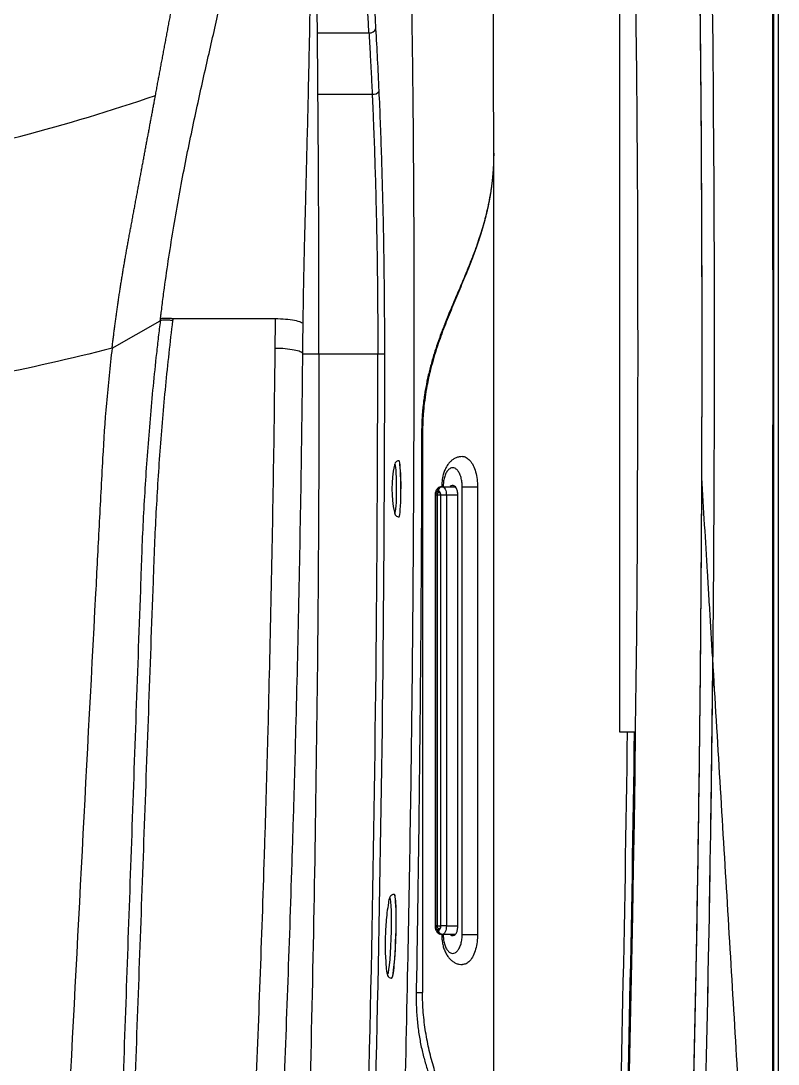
# Model space of a CAD drawing. Extents: x 527 to 611, y 788 to 934.
# Drawn here: x 597.96 to 611.49, y 832.76 to 851.41 of the extents above; entities that cross this region are included whole.
import ezdxf

# ---------------------------------------------------------------- set-up
doc = ezdxf.new("R2010")
doc.units = 0
doc.header["$MEASUREMENT"] = 0
doc.layers.add('1', color=4, linetype='Continuous')
doc.layers.add('GEOMETRY', color=3, linetype='Continuous', lineweight=25)

# ---------------------------------------------------------------- blocks, each defined once
blk = doc.blocks.new('2026_FLAIR')
at = {"layer": 'GEOMETRY'}
for p, q in [((84.42, 81.522), (84.42, 17.135)), ((84.42, 81.522), (84.42, 2.898)), ((81.583, 53.339), (81.583, 35.339)), ((76.188, 47.83), (77.109, 47.83)), ((76.198, 46.733), (77.167, 46.733)), ((79.338, 25.681), (79.338, 45.681)), ((73.61, 42.725), (75.433, 42.725)), ((72.519, 42.196), (73.38, 42.686)), ((75.927, 42.094), (76.216, 42.094)), ((76.216, 42.094), (77.267, 42.094)), ((77.267, 42.094), (77.391, 42.094)), ((78.066, 40.681), (78.05, 40.681)), ((78.066, 40.681), (78.066, 30.681)), ((77.648, 40.182), (77.645, 40.182)), ((78.402, 39.719), (78.418, 39.719)), ((78.418, 39.719), (78.65, 39.719)), ((78.613, 39.739), (78.598, 39.739)), ((78.599, 39.739), (78.598, 39.739)), ((78.611, 39.738), (78.599, 39.739)), ((78.775, 31.719), (78.775, 39.719)), ((79.048, 39.719), (79.048, 31.719)), ((78.29, 39.569), (78.29, 31.868)), ((78.3, 39.569), (78.3, 31.869)), ((78.303, 31.869), (78.303, 39.568)), ((78.33, 39.568), (78.33, 31.869)), ((78.385, 39.567), (78.33, 39.568)), ((78.353, 39.644), (78.337, 39.644)), ((78.338, 39.638), (78.353, 39.638)), ((78.37, 39.618), (78.355, 39.618)), ((78.355, 39.618), (78.37, 39.618)), ((78.37, 39.618), (78.375, 39.616)), ((78.385, 39.568), (78.385, 31.869)), ((78.388, 39.568), (78.388, 31.869)), ((78.391, 31.869), (78.391, 39.569)), ((78.492, 39.569), (78.492, 31.869)), ((78.698, 39.569), (78.492, 39.569)), ((78.698, 31.869), (78.698, 39.569)), ((81.583, 35.339), (81.864, 35.339)), ((78.33, 31.869), (78.385, 31.87)), ((78.337, 31.794), (78.353, 31.794)), ((78.353, 31.799), (78.338, 31.799)), ((78.355, 31.819), (78.37, 31.819)), ((78.37, 31.819), (78.355, 31.819)), ((78.375, 31.821), (78.37, 31.819)), ((78.418, 31.719), (78.402, 31.719)), ((78.651, 31.719), (78.418, 31.719)), ((78.492, 31.869), (78.698, 31.869)), ((78.598, 31.699), (78.613, 31.699)), ((78.612, 31.699), (78.598, 31.699)), ((77.953, 30.681), (78.066, 30.681))]:
    blk.add_line(p, q, dxfattribs=at)
at = {"layer": 'GEOMETRY', "flags": 128}
for points in [[(77.567, 40.117), (77.567, 40.116), (77.563, 40.102)], [(77.588, 40.061), (77.583, 40.096), (77.578, 40.117), (77.572, 40.124), (77.567, 40.117)], [(77.663, 40.111), (77.658, 40.149), (77.652, 40.172), (77.646, 40.182), (77.645, 40.182)], [(77.645, 39.182), (77.647, 39.183), (77.653, 39.195), (77.659, 39.221), (77.664, 39.26), (77.669, 39.311), (77.673, 39.373), (77.676, 39.444), (77.678, 39.522), (77.68, 39.604), (77.68, 39.689), (77.679, 39.773), (77.678, 39.855), (77.675, 39.932), (77.672, 40.002), (77.668, 40.062), (77.663, 40.111)], [(77.666, 40.111), (77.66, 40.149), (77.655, 40.172), (77.649, 40.182), (77.648, 40.182)], [(77.568, 39.245), (77.569, 39.242), (77.575, 39.242), (77.58, 39.256), (77.586, 39.284), (77.59, 39.325), (77.595, 39.377), (77.598, 39.439), (77.601, 39.509), (77.602, 39.584), (77.603, 39.663), (77.603, 39.742), (77.602, 39.819), (77.599, 39.892), (77.596, 39.958), (77.592, 40.015), (77.588, 40.061)], [(77.563, 39.262), (77.564, 39.256), (77.568, 39.245)], [(77.417, 31.102), (77.42, 31.068), (77.427, 31.023), (77.436, 31.001), (77.445, 31.005), (77.455, 31.035), (77.465, 31.09), (77.475, 31.171), (77.485, 31.27), (77.494, 31.382), (77.501, 31.506), (77.506, 31.642), (77.51, 31.779), (77.512, 31.907), (77.512, 32.027), (77.509, 32.137), (77.506, 32.232), (77.5, 32.302), (77.493, 32.347), (77.484, 32.368), (77.484, 32.368)], [(77.514, 30.933), (77.518, 30.935), (77.526, 30.949), (77.533, 30.977), (77.541, 31.019), (77.549, 31.072), (77.556, 31.137), (77.564, 31.212), (77.57, 31.296), (77.576, 31.387), (77.582, 31.484), (77.586, 31.584), (77.59, 31.686), (77.592, 31.788), (77.594, 31.888), (77.594, 31.985), (77.594, 32.075), (77.592, 32.159), (77.59, 32.233), (77.586, 32.297), (77.582, 32.35), (77.576, 32.39), (77.57, 32.417), (77.564, 32.431), (77.56, 32.432)]]:
    blk.add_lwpolyline(points, dxfattribs=at)
at = {"layer": 'GEOMETRY'}
for centre, radius, start, end in [((-466.785, 42.21), 548.701, 357.54177, 3.13498), ((77.123, 47.949), 0.119, 263.1289, 337.5667), ((77.184, 46.856), 0.125, 261.7453, 328.9232), ((-466.785, 42.21), 544.051, 357.59441, 359.98781), ((-466.785, 42.21), 544.176, 357.6105, 359.98781), ((79.518, 39.682), 2, 167.8788, 192.1212), ((73.441, 39.729), 4.241, 359.3686, 5.1715), ((-466.785, 42.21), 548.556, 358.21535, 359.2823), ((-466.785, 42.21), 548.681, 358.21536, 359.28246)]:
    blk.add_arc(centre, radius, start, end, dxfattribs=at)
blk.add_ellipse((-466.785, 15.428), major_axis=(0, 545.51), ratio=0.998801, start_param=4.771821, end_param=4.777019, dxfattribs=at)
for points, knots in [([(84.345, 18.384), (84.344, 23.645), (84.344, 28.907), (84.344, 39.43), (84.344, 44.691), (84.344, 55.214), (84.344, 60.476), (84.345, 68.368), (84.345, 70.999), (84.346, 74.945), (84.346, 76.26), (84.346, 78.234), (84.346, 79.22), (84.346, 80.371), (84.346, 80.947), (84.346, 81.234), (84.346, 81.378), (84.346, 81.44), (84.346, 81.481), (84.346, 81.501), (84.346, 81.522)], [0, 0, 0, 0, 0.25, 0.25, 0.5, 0.5, 0.75, 0.75, 0.875, 0.875, 0.9375, 0.9375, 0.96875, 0.984375, 0.992188, 0.996094, 0.998047, 0.999023, 0.999023, 1, 1, 1, 1]), ([(84.346, 2.898), (84.346, 2.924), (84.346, 2.949), (84.346, 3), (84.346, 3.077), (84.346, 3.256), (84.346, 3.615), (84.346, 4.331), (84.346, 5.765), (84.346, 6.993), (84.346, 9.45), (84.345, 11.088), (84.345, 16.002), (84.345, 19.278), (84.344, 29.106), (84.344, 35.658), (84.344, 48.762), (84.344, 55.314), (84.345, 65.142), (84.345, 68.418), (84.345, 73.332), (84.346, 74.97), (84.346, 77.427), (84.346, 78.655), (84.346, 80.089), (84.346, 80.805), (84.346, 81.164), (84.346, 81.343), (84.346, 81.42), (84.346, 81.471), (84.346, 81.496), (84.346, 81.522)], [0, 0, 0, 0, 0.000977, 0.000977, 0.001953, 0.003906, 0.007813, 0.015625, 0.03125, 0.0625, 0.0625, 0.125, 0.125, 0.25, 0.25, 0.5, 0.5, 0.75, 0.75, 0.875, 0.875, 0.9375, 0.9375, 0.96875, 0.984375, 0.992188, 0.996094, 0.998047, 0.999023, 0.999023, 1, 1, 1, 1]), ([(84.277, 81.473), (84.277, 81.47), (84.277, 81.468), (84.277, 81.462), (84.277, 81.455), (84.277, 81.437), (84.277, 81.401), (84.277, 81.33), (84.277, 81.188), (84.278, 80.903), (84.279, 80.334), (84.282, 79.195), (84.284, 78.219), (84.288, 76.267), (84.291, 74.966), (84.299, 71.062), (84.303, 68.459), (84.314, 60.651), (84.318, 55.446), (84.323, 45.035), (84.323, 39.829), (84.319, 29.418), (84.314, 24.213), (84.307, 19.008)], [0, 0, 0, 0, 0.000122, 0.000122, 0.000244, 0.000488, 0.000977, 0.001953, 0.003906, 0.007812, 0.015625, 0.03125, 0.0625, 0.0625, 0.125, 0.125, 0.25, 0.25, 0.5, 0.5, 0.75, 0.75, 1, 1, 1, 1]), ([(84.277, 81.473), (84.277, 81.469), (84.277, 81.466), (84.277, 81.46), (84.277, 81.45), (84.277, 81.428), (84.277, 81.383), (84.277, 81.294), (84.278, 81.115), (84.278, 80.757), (84.28, 80.041), (84.283, 78.61), (84.286, 77.383), (84.291, 74.929), (84.294, 73.293), (84.303, 68.385), (84.308, 65.113), (84.315, 58.569), (84.318, 55.298), (84.321, 48.754), (84.323, 42.21), (84.321, 35.666), (84.318, 29.122), (84.315, 25.851), (84.308, 19.307), (84.303, 16.035), (84.291, 9.491), (84.284, 6.219), (84.277, 2.947)], [0, 0, 0, 0, 0.000122, 0.000122, 0.000244, 0.000488, 0.000977, 0.001953, 0.003906, 0.007812, 0.015625, 0.03125, 0.0625, 0.0625, 0.125, 0.125, 0.25, 0.25, 0.375, 0.375, 0.5, 0.625, 0.625, 0.75, 0.75, 0.875, 0.875, 1, 1, 1, 1]), ([(81.835, 79.681), (81.846, 79.524), (81.866, 79.21), (81.897, 78.738), (81.927, 78.266), (81.957, 77.794), (81.986, 77.322), (82.015, 76.85), (82.044, 76.377), (82.072, 75.904), (82.1, 75.431), (82.127, 74.958), (82.154, 74.485), (82.181, 74.011), (82.207, 73.538), (82.233, 73.064), (82.258, 72.59), (82.283, 72.115), (82.308, 71.641), (82.332, 71.166), (82.356, 70.692), (82.379, 70.217), (82.435, 69.074), (82.518, 67.263), (82.62, 64.78), (82.712, 62.29), (82.792, 59.801), (82.862, 57.314), (82.921, 54.828), (82.969, 52.337), (82.999, 50.373), (83.017, 48.938), (83.026, 48.033), (83.034, 47.129), (83.041, 46.224), (83.047, 45.319), (83.051, 44.414), (83.054, 43.508), (83.055, 42.603), (83.055, 41.697), (83.053, 40.791), (83.051, 40.187), (83.05, 39.885)], [0, 0, 0, 0, 0.011865, 0.023734, 0.035607, 0.047484, 0.059366, 0.071251, 0.08314, 0.095033, 0.10693, 0.118831, 0.130736, 0.142645, 0.154558, 0.166475, 0.178397, 0.190322, 0.202252, 0.214185, 0.226123, 0.238065, 0.250011, 0.312259, 0.374667, 0.437237, 0.49997, 0.562266, 0.624696, 0.687259, 0.749958, 0.77267, 0.795386, 0.818105, 0.840828, 0.863555, 0.886286, 0.909021, 0.93176, 0.954502, 0.977249, 1, 1, 1, 1]), ([(81.835, 79.681), (82.054, 76.381), (82.243, 73.068), (82.402, 69.741), (82.561, 66.444), (82.69, 63.129), (82.791, 59.795), (82.89, 56.492), (82.962, 53.175), (83.005, 49.842), (83.048, 46.527), (83.063, 43.207), (83.05, 39.885)], [0, 0, 0, 0, 0.25, 0.25, 0.25, 0.5, 0.5, 0.5, 0.75, 0.75, 0.75, 1, 1, 1, 1]), ([(83.254, 36.501), (83.29, 40.103), (83.292, 43.706), (83.227, 50.911), (83.16, 54.512), (82.955, 61.711), (82.818, 65.309), (82.469, 72.503), (82.258, 76.099), (82.011, 79.693)], [0, 0, 0, 0, 0.25, 0.25, 0.5, 0.5, 0.75, 0.75, 1, 1, 1, 1]), ([(83.254, 36.501), (83.29, 40.103), (83.292, 43.706), (83.227, 50.911), (83.16, 54.512), (82.955, 61.711), (82.818, 65.309), (82.469, 72.503), (82.258, 76.099), (82.011, 79.693)], [0.807814, 0.807814, 0.807814, 0.807814, 1.082323, 1.082323, 1.356832, 1.356832, 1.631341, 1.631341, 1.90585, 1.90585, 1.90585, 1.90585]), ([(73.384, 42.723), (73.387, 42.746), (73.392, 42.791), (73.404, 42.882), (73.424, 43.042), (73.466, 43.362), (73.533, 43.823), (73.621, 44.374), (73.716, 44.919), (73.817, 45.451), (73.922, 45.967), (74.028, 46.465), (74.134, 46.945), (74.239, 47.409), (74.342, 47.859), (74.442, 48.297), (74.572, 48.87), (74.724, 49.573), (74.889, 50.415), (75.009, 51.133), (75.093, 51.725), (75.133, 52.046), (75.154, 52.239), (75.16, 52.287), (75.164, 52.321), (75.165, 52.337), (75.166, 52.347), (75.167, 52.354), (75.168, 52.362), (75.169, 52.371), (75.171, 52.388), (75.18, 52.481), (75.205, 52.725), (75.239, 53.124), (75.272, 53.617), (75.297, 54.123), (75.313, 54.642), (75.319, 55.172), (75.316, 55.712), (75.305, 56.26), (75.285, 56.813), (75.256, 57.37), (75.221, 57.927), (75.192, 58.298), (75.177, 58.483)], [0, 0, 0, 0, 0.003906, 0.007812, 0.015625, 0.03125, 0.0625, 0.09375, 0.125, 0.15625, 0.1875, 0.21875, 0.25, 0.28125, 0.3125, 0.34375, 0.375, 0.4375, 0.5, 0.5625, 0.59375, 0.625, 0.628906, 0.632812, 0.634766, 0.635742, 0.63623, 0.636719, 0.637207, 0.637695, 0.638672, 0.640625, 0.65625, 0.6875, 0.71875, 0.75, 0.78125, 0.8125, 0.84375, 0.875, 0.90625, 0.9375, 0.96875, 1, 1, 1, 1]), ([(73.399, 47.275), (73.405, 47.308), (73.417, 47.373), (73.436, 47.472), (73.454, 47.57), (73.472, 47.668), (73.491, 47.765), (73.509, 47.863), (73.527, 47.96), (73.545, 48.057), (73.563, 48.154), (73.581, 48.25), (73.599, 48.346), (73.617, 48.442), (73.635, 48.538), (73.653, 48.634), (73.67, 48.729), (73.688, 48.824), (73.706, 48.919), (73.723, 49.014), (73.741, 49.108), (73.759, 49.202), (73.776, 49.296), (73.794, 49.39), (73.811, 49.483), (73.828, 49.577), (73.846, 49.67), (73.863, 49.762), (73.88, 49.855), (73.898, 49.947), (73.915, 50.039), (73.932, 50.131), (73.949, 50.222), (73.966, 50.314), (73.983, 50.405), (74, 50.495), (74.017, 50.586), (74.034, 50.676), (74.05, 50.766), (74.067, 50.856), (74.084, 50.946), (74.1, 51.035), (74.117, 51.124), (74.134, 51.213), (74.15, 51.301), (74.167, 51.389), (74.183, 51.477), (74.199, 51.565), (74.216, 51.652), (74.232, 51.74), (74.248, 51.827), (74.264, 51.913), (74.28, 52), (74.297, 52.086), (74.313, 52.172), (74.329, 52.257), (74.344, 52.343), (74.36, 52.428), (74.376, 52.513), (74.387, 52.569), (74.392, 52.597)], [0, 0, 0, 0, 0.017241, 0.034483, 0.051724, 0.068965, 0.086207, 0.103448, 0.120689, 0.137931, 0.155172, 0.172413, 0.189655, 0.206896, 0.224138, 0.241379, 0.25862, 0.275862, 0.293103, 0.310344, 0.327586, 0.344827, 0.362068, 0.37931, 0.396551, 0.413792, 0.431034, 0.448275, 0.465516, 0.482758, 0.499999, 0.517241, 0.534482, 0.551723, 0.568965, 0.586206, 0.603447, 0.620689, 0.63793, 0.655172, 0.672413, 0.689654, 0.706896, 0.724137, 0.741379, 0.75862, 0.775861, 0.793103, 0.810344, 0.827586, 0.844827, 0.862069, 0.87931, 0.896551, 0.913793, 0.931034, 0.948276, 0.965517, 0.982759, 1, 1, 1, 1]), ([(75.933, 42.628), (75.933, 42.644), (75.933, 42.677), (75.934, 42.725), (75.935, 42.774), (75.935, 42.822), (75.936, 42.87), (75.937, 42.919), (75.937, 42.967), (75.938, 43.016), (75.939, 43.064), (75.94, 43.112), (75.94, 43.161), (75.941, 43.209), (75.942, 43.257), (75.943, 43.306), (75.944, 43.354), (75.945, 43.402), (75.946, 43.451), (75.947, 43.499), (75.948, 43.547), (75.949, 43.596), (75.95, 43.644), (75.951, 43.692), (75.952, 43.741), (75.953, 43.789), (75.954, 43.837), (75.956, 43.885), (75.957, 43.934), (75.958, 43.982), (75.961, 44.131), (75.968, 44.38), (75.977, 44.73), (75.986, 45.081), (75.998, 45.538), (76.012, 46.105), (76.028, 46.756), (76.042, 47.399), (76.054, 48.007), (76.063, 48.612), (76.07, 49.182), (76.075, 49.763), (76.077, 50.224), (76.079, 50.613), (76.08, 50.891), (76.08, 51.148), (76.081, 51.335), (76.08, 51.493), (76.08, 51.649), (76.08, 51.828), (76.08, 51.999), (76.079, 52.161), (76.078, 52.313), (76.077, 52.458), (76.077, 52.551), (76.076, 52.596)], [0, 0, 0, 0, 0.004361, 0.008716, 0.013064, 0.017406, 0.021742, 0.026073, 0.030398, 0.034718, 0.039033, 0.043343, 0.047649, 0.051951, 0.056249, 0.060543, 0.064834, 0.069121, 0.073406, 0.077688, 0.081967, 0.086244, 0.09052, 0.094793, 0.099065, 0.103336, 0.107606, 0.111875, 0.116143, 0.120412, 0.12468, 0.155583, 0.186685, 0.218077, 0.249847, 0.310788, 0.374716, 0.435184, 0.499863, 0.55937, 0.624631, 0.682394, 0.749702, 0.777511, 0.812275, 0.842792, 0.863649, 0.874849, 0.895815, 0.915752, 0.934659, 0.952537, 0.969386, 0.985207, 1, 1, 1, 1]), ([(79.338, 45.681), (79.338, 45.838), (79.337, 46.151), (79.337, 46.621), (79.336, 47.089), (79.334, 47.555), (79.332, 48.02), (79.33, 48.483), (79.328, 48.944), (79.325, 49.404), (79.322, 49.863), (79.318, 50.32), (79.314, 50.775), (79.309, 51.228), (79.306, 51.53), (79.305, 51.681)], [0, 0, 0, 0, 0.078502, 0.156741, 0.234716, 0.312429, 0.389878, 0.467064, 0.543986, 0.620646, 0.697043, 0.773176, 0.849047, 0.924655, 1, 1, 1, 1]), ([(76.188, 47.83), (76.186, 48.03), (76.182, 48.412), (76.177, 48.96), (76.171, 49.457), (76.165, 49.903), (76.16, 50.299), (76.156, 50.546), (76.154, 50.66)], [0, 0, 0, 0, 0.211613, 0.405247, 0.580902, 0.73858, 0.878279, 1, 1, 1, 1]), ([(77.415, 18.847), (77.457, 19.872), (77.542, 21.921), (77.647, 24.996), (77.736, 28.072), (77.823, 31.833), (77.893, 36.28), (77.922, 41.413), (77.916, 45.532), (77.882, 47.939), (77.873, 48.635)], [0, 0, 0, 0, 0.103256, 0.206512, 0.309781, 0.41305, 0.585314, 0.757578, 0.929903, 1, 1, 1, 1]), ([(76.197, 46.737), (76.197, 46.755), (76.197, 46.793), (76.197, 46.85), (76.196, 46.907), (76.196, 46.966), (76.195, 47.024), (76.195, 47.083), (76.194, 47.143), (76.194, 47.203), (76.193, 47.264), (76.193, 47.325), (76.192, 47.387), (76.192, 47.449), (76.191, 47.511), (76.19, 47.574), (76.19, 47.638), (76.189, 47.701), (76.189, 47.766), (76.188, 47.808), (76.188, 47.83)], [0, 0, 0, 0, 0.049713, 0.100113, 0.1512, 0.202975, 0.255438, 0.308587, 0.362425, 0.416949, 0.472161, 0.528061, 0.584647, 0.641922, 0.699883, 0.758532, 0.817868, 0.877891, 0.938602, 1, 1, 1, 1]), ([(77.109, 47.83), (77.114, 47.742), (77.119, 47.654), (77.129, 47.474), (77.134, 47.384), (77.144, 47.201), (77.149, 47.108), (77.158, 46.922), (77.162, 46.828), (77.167, 46.733)], [0, 0, 0, 0, 0.25, 0.25, 0.5, 0.5, 0.75, 0.75, 1, 1, 1, 1]), ([(77.291, 46.792), (77.283, 46.984), (77.273, 47.173), (77.254, 47.544), (77.244, 47.725), (77.234, 47.903)], [0, 0, 0, 0, 0.5, 0.5, 1, 1, 1, 1]), ([(73.294, 46.712), (73.3, 46.744), (73.312, 46.807), (73.329, 46.901), (73.347, 46.995), (73.364, 47.088), (73.382, 47.182), (73.393, 47.244), (73.399, 47.275)], [0, 0, 0, 0, 0.166667, 0.333334, 0.5, 0.666667, 0.833333, 1, 1, 1, 1]), ([(53.614, 46.712), (54.407, 46.44), (55.206, 46.198), (56.818, 45.779), (57.631, 45.603), (59.271, 45.317), (60.098, 45.208), (61.351, 45.098), (61.77, 45.07), (62.402, 45.042), (62.613, 45.035), (62.931, 45.028), (63.037, 45.026), (63.248, 45.024), (63.354, 45.024), (64.304, 45.024), (65.142, 45.061), (66.805, 45.207), (67.63, 45.316), (69.269, 45.601), (70.082, 45.777), (71.697, 46.196), (72.498, 46.438), (73.294, 46.712)], [0, 0, 0, 0, 0.125, 0.125, 0.25, 0.25, 0.375, 0.375, 0.4375, 0.4375, 0.46875, 0.46875, 0.484375, 0.484375, 0.5, 0.5, 0.625, 0.625, 0.75, 0.75, 0.875, 0.875, 1, 1, 1, 1]), ([(72.818, 44.16), (72.821, 44.176), (72.827, 44.208), (72.836, 44.255), (72.844, 44.302), (72.853, 44.349), (72.862, 44.396), (72.871, 44.443), (72.88, 44.49), (72.888, 44.537), (72.897, 44.584), (72.906, 44.631), (72.914, 44.677), (72.923, 44.724), (72.932, 44.77), (72.94, 44.817), (72.949, 44.863), (72.958, 44.909), (72.966, 44.955), (72.975, 45.001), (72.983, 45.047), (72.992, 45.093), (73, 45.138), (73.009, 45.184), (73.017, 45.229), (73.026, 45.274), (73.034, 45.319), (73.043, 45.364), (73.051, 45.409), (73.059, 45.454), (73.068, 45.498), (73.076, 45.543), (73.084, 45.587), (73.092, 45.631), (73.101, 45.675), (73.109, 45.719), (73.117, 45.762), (73.125, 45.806), (73.133, 45.849), (73.141, 45.892), (73.149, 45.935), (73.157, 45.978), (73.165, 46.021), (73.173, 46.063), (73.181, 46.105), (73.189, 46.147), (73.196, 46.189), (73.204, 46.231), (73.212, 46.272), (73.22, 46.313), (73.227, 46.354), (73.235, 46.395), (73.242, 46.435), (73.25, 46.476), (73.257, 46.516), (73.265, 46.555), (73.272, 46.595), (73.28, 46.634), (73.287, 46.674), (73.292, 46.699), (73.294, 46.712)], [0, 0, 0, 0, 0.017242, 0.034483, 0.051725, 0.068966, 0.086208, 0.10345, 0.120691, 0.137933, 0.155175, 0.172416, 0.189658, 0.206899, 0.22414, 0.241382, 0.258623, 0.275864, 0.293105, 0.310346, 0.327587, 0.344828, 0.36207, 0.379311, 0.396552, 0.413793, 0.431034, 0.448275, 0.465517, 0.482758, 0.5, 0.517242, 0.534484, 0.551726, 0.568968, 0.58621, 0.603453, 0.620695, 0.637937, 0.655179, 0.672421, 0.689663, 0.706905, 0.724146, 0.741388, 0.758629, 0.77587, 0.793111, 0.810352, 0.827593, 0.844833, 0.862074, 0.879314, 0.896555, 0.913796, 0.931036, 0.948277, 0.965518, 0.982759, 1, 1, 1, 1]), ([(76.216, 42.094), (76.216, 42.115), (76.216, 42.158), (76.216, 42.221), (76.216, 42.285), (76.216, 42.349), (76.216, 42.412), (76.216, 42.476), (76.216, 42.539), (76.216, 42.603), (76.216, 42.667), (76.216, 42.73), (76.216, 42.794), (76.216, 42.857), (76.216, 42.921), (76.216, 42.985), (76.216, 43.048), (76.216, 43.112), (76.216, 43.175), (76.215, 43.239), (76.215, 43.302), (76.215, 43.366), (76.215, 43.429), (76.215, 43.492), (76.215, 43.556), (76.215, 43.619), (76.214, 43.682), (76.214, 43.746), (76.214, 43.809), (76.214, 43.872), (76.214, 43.935), (76.213, 43.998), (76.213, 44.061), (76.213, 44.124), (76.213, 44.187), (76.213, 44.249), (76.212, 44.312), (76.212, 44.375), (76.212, 44.437), (76.212, 44.5), (76.211, 44.562), (76.211, 44.624), (76.211, 44.687), (76.21, 44.749), (76.21, 44.811), (76.21, 44.873), (76.21, 44.935), (76.209, 44.997), (76.209, 45.058), (76.209, 45.12), (76.208, 45.181), (76.208, 45.243), (76.208, 45.304), (76.207, 45.365), (76.207, 45.426), (76.206, 45.487), (76.206, 45.548), (76.206, 45.608), (76.205, 45.669), (76.205, 45.729), (76.205, 45.789), (76.204, 45.849), (76.204, 45.909), (76.203, 45.969), (76.203, 46.029), (76.202, 46.088), (76.202, 46.148), (76.202, 46.207), (76.201, 46.266), (76.201, 46.325), (76.2, 46.384), (76.2, 46.442), (76.199, 46.501), (76.199, 46.559), (76.198, 46.617), (76.198, 46.675), (76.198, 46.714), (76.198, 46.733)], [0, 0, 0, 0, 0.013174, 0.026353, 0.039536, 0.052723, 0.065914, 0.07911, 0.09231, 0.105515, 0.118724, 0.131937, 0.145154, 0.158376, 0.171602, 0.184833, 0.198067, 0.211306, 0.22455, 0.237797, 0.251049, 0.264306, 0.277566, 0.290831, 0.3041, 0.317374, 0.330652, 0.343934, 0.35722, 0.370511, 0.383806, 0.397105, 0.410409, 0.423716, 0.437029, 0.450345, 0.463666, 0.476991, 0.49032, 0.503654, 0.516991, 0.530334, 0.54368, 0.557031, 0.570386, 0.583745, 0.597109, 0.610476, 0.623848, 0.637225, 0.650606, 0.66399, 0.67738, 0.690773, 0.704171, 0.717573, 0.730979, 0.74439, 0.757805, 0.771224, 0.784647, 0.798075, 0.811507, 0.824943, 0.838383, 0.851828, 0.865277, 0.87873, 0.892187, 0.905649, 0.919115, 0.932585, 0.94606, 0.959538, 0.973021, 0.986509, 1, 1, 1, 1]), ([(77.167, 46.733), (77.167, 46.727), (77.167, 46.722), (77.168, 46.71), (77.168, 46.694), (77.17, 46.655), (77.174, 46.576), (77.177, 46.509), (77.182, 46.373), (77.186, 46.282), (77.197, 46.008), (77.21, 45.638), (77.222, 45.259), (77.232, 44.877), (77.237, 44.683), (77.25, 44.096), (77.256, 43.7), (77.263, 43.099), (77.264, 42.899), (77.266, 42.598), (77.266, 42.497), (77.266, 42.346), (77.267, 42.271), (77.267, 42.182), (77.267, 42.138), (77.267, 42.119), (77.267, 42.107), (77.267, 42.1), (77.267, 42.094)], [0, 0, 0, 0, 0.003906, 0.003906, 0.007812, 0.015625, 0.03125, 0.0625, 0.0625, 0.125, 0.125, 0.25, 0.375, 0.375, 0.5, 0.5, 0.75, 0.75, 0.875, 0.875, 0.9375, 0.9375, 0.96875, 0.984375, 0.992188, 0.996094, 0.996094, 1, 1, 1, 1]), ([(77.391, 42.094), (77.391, 42.503), (77.389, 42.909), (77.381, 43.72), (77.374, 44.121), (77.362, 44.716), (77.357, 44.912), (77.346, 45.3), (77.341, 45.491), (77.322, 46.06), (77.308, 46.43), (77.291, 46.792)], [0, 0, 0, 0, 0.25, 0.25, 0.5, 0.5, 0.625, 0.625, 0.75, 0.75, 1, 1, 1, 1]), ([(79.338, 45.681), (79.338, 45.672), (79.337, 45.655), (79.337, 45.629), (79.337, 45.603), (79.336, 45.577), (79.336, 45.552), (79.335, 45.526), (79.334, 45.5), (79.333, 45.474), (79.332, 45.448), (79.33, 45.422), (79.329, 45.396), (79.327, 45.371), (79.325, 45.345), (79.323, 45.319), (79.319, 45.271), (79.312, 45.201), (79.301, 45.109), (79.288, 45.016), (79.269, 44.897), (79.241, 44.75), (79.203, 44.585), (79.16, 44.424), (79.116, 44.273), (79.067, 44.123), (79.019, 43.988), (78.966, 43.845), (78.917, 43.718), (78.869, 43.6), (78.833, 43.512), (78.793, 43.415), (78.746, 43.306), (78.671, 43.129), (78.58, 42.916), (78.483, 42.68), (78.402, 42.471), (78.334, 42.283), (78.27, 42.086), (78.21, 41.881), (78.156, 41.663), (78.121, 41.483), (78.099, 41.347), (78.086, 41.255), (78.075, 41.162), (78.067, 41.084), (78.062, 41.02), (78.059, 40.972), (78.056, 40.924), (78.054, 40.876), (78.052, 40.827), (78.051, 40.779), (78.05, 40.73), (78.05, 40.697), (78.05, 40.681)], [0, 0, 0, 0, 0.004141, 0.008283, 0.012427, 0.016574, 0.020724, 0.024878, 0.029036, 0.033199, 0.037367, 0.041542, 0.045723, 0.049911, 0.054106, 0.05831, 0.062522, 0.077654, 0.0931, 0.108878, 0.125004, 0.155264, 0.18747, 0.217352, 0.24998, 0.279078, 0.312507, 0.338543, 0.375009, 0.400458, 0.421231, 0.437485, 0.470498, 0.499982, 0.566254, 0.625028, 0.668905, 0.710472, 0.750012, 0.794062, 0.835471, 0.875001, 0.890955, 0.906641, 0.922128, 0.93749, 0.945371, 0.953212, 0.961024, 0.968817, 0.976601, 0.984387, 0.992183, 1, 1, 1, 1]), ([(79.338, 45.681), (79.338, 45.671), (79.337, 45.651), (79.337, 45.621), (79.337, 45.592), (79.336, 45.563), (79.335, 45.534), (79.334, 45.505), (79.333, 45.477), (79.332, 45.449), (79.33, 45.421), (79.328, 45.393), (79.327, 45.366), (79.325, 45.339), (79.323, 45.312), (79.32, 45.285), (79.318, 45.259), (79.315, 45.233), (79.313, 45.207), (79.31, 45.181), (79.307, 45.156), (79.304, 45.131), (79.301, 45.106), (79.298, 45.081), (79.294, 45.056), (79.291, 45.032), (79.287, 45.008), (79.284, 44.984), (79.28, 44.961), (79.276, 44.938), (79.272, 44.915), (79.268, 44.892), (79.264, 44.869), (79.26, 44.847), (79.256, 44.825), (79.252, 44.803), (79.247, 44.781), (79.243, 44.76), (79.239, 44.739), (79.234, 44.718), (79.23, 44.697), (79.225, 44.677), (79.221, 44.657), (79.216, 44.637), (79.212, 44.618), (79.207, 44.598), (79.202, 44.579), (79.198, 44.56), (79.193, 44.542), (79.188, 44.524), (79.184, 44.505), (79.179, 44.488), (79.174, 44.47), (79.17, 44.453), (79.165, 44.435), (79.16, 44.418), (79.156, 44.402), (79.151, 44.385), (79.146, 44.369), (79.141, 44.353), (79.137, 44.337), (79.132, 44.321), (79.128, 44.306), (79.123, 44.29), (79.118, 44.275), (79.114, 44.26), (79.109, 44.246), (79.105, 44.231), (79.1, 44.217), (79.096, 44.203), (79.091, 44.189), (79.087, 44.175), (79.082, 44.162), (79.078, 44.148), (79.074, 44.135), (79.069, 44.122), (79.065, 44.109), (79.061, 44.097), (79.057, 44.084), (79.053, 44.072), (79.048, 44.06), (79.044, 44.048), (79.04, 44.036), (79.036, 44.025), (79.032, 44.013), (79.028, 44.002), (79.024, 43.991), (79.021, 43.98), (79.017, 43.97), (79.013, 43.959), (79.009, 43.949), (79.006, 43.939), (79.002, 43.929), (78.998, 43.919), (78.995, 43.909), (78.991, 43.9), (78.988, 43.89), (78.985, 43.881), (78.981, 43.872), (78.978, 43.863), (78.975, 43.855), (78.972, 43.846), (78.968, 43.838), (78.965, 43.829), (78.962, 43.821), (78.959, 43.814), (78.956, 43.806), (78.953, 43.798), (78.951, 43.791), (78.948, 43.784), (78.945, 43.776), (78.942, 43.77), (78.94, 43.763), (78.937, 43.756), (78.935, 43.75), (78.932, 43.743), (78.93, 43.737), (78.928, 43.731), (78.925, 43.725), (78.923, 43.72), (78.921, 43.714), (78.919, 43.709), (78.917, 43.704), (78.915, 43.699), (78.913, 43.694), (78.911, 43.689), (78.909, 43.684), (78.908, 43.68), (78.906, 43.676), (78.904, 43.671), (78.903, 43.667), (78.901, 43.664), (78.9, 43.66), (78.898, 43.656), (78.897, 43.653), (78.896, 43.65), (78.894, 43.647), (78.893, 43.644), (78.892, 43.641), (78.891, 43.638), (78.89, 43.636), (78.889, 43.634), (78.888, 43.631), (78.888, 43.629), (78.887, 43.627), (78.886, 43.626), (78.885, 43.624), (78.84, 43.511), (78.748, 43.29), (78.609, 42.961), (78.473, 42.628), (78.377, 42.369), (78.318, 42.19), (78.289, 42.099), (78.261, 42.006), (78.235, 41.911), (78.193, 41.752), (78.149, 41.555), (78.11, 41.319), (78.091, 41.162), (78.082, 41.056), (78.078, 41.003), (78.074, 40.95), (78.071, 40.897), (78.069, 40.843), (78.068, 40.789), (78.067, 40.735), (78.067, 40.699), (78.066, 40.681)], [0, 0, 0, 0, 0.005222, 0.010398, 0.01553, 0.020619, 0.025665, 0.03067, 0.035635, 0.04056, 0.045448, 0.050297, 0.05511, 0.059887, 0.064628, 0.069335, 0.074008, 0.078648, 0.083255, 0.08783, 0.092374, 0.096886, 0.101368, 0.105819, 0.110241, 0.114633, 0.118996, 0.12333, 0.127636, 0.131914, 0.136164, 0.140384, 0.144572, 0.148729, 0.152854, 0.156945, 0.161002, 0.165023, 0.169009, 0.172958, 0.176869, 0.180743, 0.184578, 0.188374, 0.192133, 0.195857, 0.199545, 0.203198, 0.206817, 0.2104, 0.213949, 0.217464, 0.220944, 0.22439, 0.227803, 0.231181, 0.234526, 0.237837, 0.241115, 0.244359, 0.24757, 0.250748, 0.253892, 0.257004, 0.260082, 0.263127, 0.266139, 0.269119, 0.272065, 0.274979, 0.277859, 0.280707, 0.283521, 0.286303, 0.289052, 0.291768, 0.294451, 0.297101, 0.299718, 0.302302, 0.304853, 0.307372, 0.309857, 0.31231, 0.314729, 0.317116, 0.319469, 0.32179, 0.324077, 0.326332, 0.328553, 0.330741, 0.332896, 0.335018, 0.337107, 0.339163, 0.341186, 0.343175, 0.345131, 0.347054, 0.348944, 0.350801, 0.352624, 0.354414, 0.356171, 0.357894, 0.359584, 0.361241, 0.362864, 0.364454, 0.366011, 0.367534, 0.369024, 0.370481, 0.371904, 0.373294, 0.37465, 0.375973, 0.377262, 0.378517, 0.37974, 0.380928, 0.382083, 0.383205, 0.384293, 0.385347, 0.386368, 0.387356, 0.388309, 0.38923, 0.390116, 0.39097, 0.391789, 0.392575, 0.393328, 0.394047, 0.394732, 0.395384, 0.396003, 0.396587, 0.397139, 0.397656, 0.39814, 0.398591, 0.399008, 0.399391, 0.399741, 0.400057, 0.475095, 0.550186, 0.625178, 0.70004, 0.718789, 0.737559, 0.75629, 0.775065, 0.794816, 0.850001, 0.887635, 0.92498, 0.934301, 0.943628, 0.952965, 0.962318, 0.971693, 0.981094, 0.990528, 1, 1, 1, 1]), ([(72.519, 42.196), (72.52, 42.211), (72.524, 42.239), (72.529, 42.281), (72.534, 42.324), (72.539, 42.366), (72.545, 42.409), (72.55, 42.451), (72.555, 42.494), (72.561, 42.536), (72.567, 42.579), (72.572, 42.622), (72.578, 42.665), (72.584, 42.707), (72.59, 42.75), (72.595, 42.793), (72.601, 42.836), (72.608, 42.879), (72.614, 42.922), (72.62, 42.964), (72.626, 43.007), (72.632, 43.05), (72.639, 43.093), (72.645, 43.136), (72.652, 43.179), (72.658, 43.222), (72.665, 43.265), (72.672, 43.308), (72.678, 43.35), (72.685, 43.393), (72.692, 43.436), (72.699, 43.479), (72.706, 43.522), (72.713, 43.565), (72.72, 43.607), (72.727, 43.65), (72.735, 43.693), (72.742, 43.736), (72.749, 43.778), (72.757, 43.821), (72.764, 43.863), (72.772, 43.906), (72.779, 43.948), (72.787, 43.991), (72.795, 44.033), (72.802, 44.076), (72.81, 44.118), (72.815, 44.146), (72.818, 44.16)], [0, 0, 0, 0, 0.021739, 0.043478, 0.065217, 0.086956, 0.108695, 0.130434, 0.152173, 0.173912, 0.195651, 0.21739, 0.239129, 0.260868, 0.282607, 0.304347, 0.326086, 0.347825, 0.369564, 0.391304, 0.413043, 0.434782, 0.456522, 0.478261, 0.5, 0.521739, 0.543478, 0.565217, 0.586956, 0.608695, 0.630434, 0.652173, 0.673912, 0.695651, 0.71739, 0.739129, 0.760868, 0.782607, 0.804347, 0.826086, 0.847825, 0.869564, 0.891304, 0.913043, 0.934782, 0.956522, 0.978261, 1, 1, 1, 1]), ([(73.384, 42.723), (73.394, 42.726), (73.407, 42.729), (73.438, 42.732), (73.456, 42.733), (73.496, 42.733), (73.518, 42.733), (73.563, 42.73), (73.587, 42.728), (73.61, 42.725)], [0, 0, 0, 0, 0.25, 0.25, 0.5, 0.5, 0.75, 0.75, 1, 1, 1, 1]), ([(73.606, 42.688), (73.607, 42.701), (73.609, 42.713), (73.61, 42.725), (73.61, 42.725), (73.61, 42.725), (73.61, 42.725)], [0, 0, 0, 0, 0.0009661365, 0.0009661365, 0.0009661365, 0.0009661965, 0.0009661965, 0.0009661965, 0.0009661965]), ([(75.433, 42.725), (75.497, 42.725), (75.56, 42.721), (75.678, 42.711), (75.732, 42.704), (75.824, 42.686), (75.861, 42.675), (75.914, 42.653), (75.929, 42.64), (75.933, 42.628)], [0, 0, 0, 0, 0.25, 0.25, 0.5, 0.5, 0.75, 0.75, 1, 1, 1, 1]), ([(73.38, 42.686), (73.374, 42.638), (73.368, 42.589), (73.356, 42.492), (73.351, 42.443), (73.334, 42.297), (73.323, 42.199), (73.29, 41.907), (73.27, 41.712), (73.232, 41.322), (73.214, 41.127), (73.181, 40.737), (73.165, 40.542), (73.122, 39.957), (73.097, 39.568), (73.067, 38.984), (73.058, 38.789), (73.047, 38.497), (73.043, 38.4), (73.036, 38.205), (73.033, 38.108), (73.002, 37.232), (72.974, 36.456), (72.919, 34.908), (72.892, 34.136), (72.81, 31.825), (72.756, 30.293), (72.648, 27.243), (72.595, 25.728), (72.542, 24.222)], [0, 0, 0, 0, 0.007813, 0.007813, 0.015625, 0.015625, 0.03125, 0.03125, 0.0625, 0.0625, 0.09375, 0.09375, 0.125, 0.125, 0.1875, 0.1875, 0.21875, 0.21875, 0.234375, 0.234375, 0.25, 0.25, 0.375, 0.375, 0.5, 0.5, 0.75, 0.75, 1, 1, 1, 1]), ([(72.759, 24.258), (72.814, 25.761), (72.868, 27.274), (72.978, 30.318), (73.033, 31.848), (73.117, 34.154), (73.145, 34.925), (73.201, 36.471), (73.229, 37.245), (73.261, 38.119), (73.264, 38.216), (73.271, 38.411), (73.275, 38.508), (73.287, 38.799), (73.296, 38.993), (73.326, 39.576), (73.35, 39.965), (73.407, 40.743), (73.44, 41.132), (73.516, 41.91), (73.558, 42.299), (73.606, 42.688)], [0, 0, 0, 0, 0.25, 0.25, 0.5, 0.5, 0.625, 0.625, 0.75, 0.75, 0.765625, 0.765625, 0.78125, 0.78125, 0.8125, 0.8125, 0.875, 0.875, 0.9375, 0.9375, 1, 1, 1, 1]), ([(73.606, 42.688), (73.582, 42.691), (73.558, 42.693), (73.513, 42.696), (73.491, 42.696), (73.451, 42.696), (73.433, 42.695), (73.402, 42.692), (73.39, 42.689), (73.38, 42.686)], [0, 0, 0, 0, 0.25, 0.25, 0.5, 0.5, 0.75, 0.75, 1, 1, 1, 1]), ([(72.519, 42.196), (71.041, 41.814), (69.547, 41.523), (66.529, 41.131), (65.004, 41.03), (63.269, 41.03), (63.076, 41.031), (62.69, 41.037), (62.497, 41.042), (61.919, 41.061), (61.535, 41.08), (60.386, 41.155), (59.625, 41.229), (57.357, 41.524), (55.865, 41.815), (54.39, 42.196)], [0, 0, 0, 0, 0.25, 0.25, 0.5, 0.5, 0.53125, 0.53125, 0.5625, 0.5625, 0.625, 0.625, 0.75, 0.75, 1, 1, 1, 1]), ([(72.519, 42.196), (72.5, 42.033), (72.481, 41.869), (72.448, 41.541), (72.432, 41.377), (72.39, 40.885), (72.368, 40.557), (72.35, 40.229)], [0, 0, 0, 0, 0.02035008, 0.02035008, 0.04070015, 0.04070015, 0.08140031, 0.08140031, 0.08140031, 0.08140031]), ([(75.428, 42.192), (75.412, 40.669), (75.387, 39.153), (75.339, 36.888), (75.321, 36.134), (75.292, 35.007), (75.281, 34.631), (75.26, 33.881), (75.248, 33.507), (75.189, 31.637), (75.134, 30.149), (75.041, 27.93), (75.008, 27.192), (74.939, 25.722), (74.903, 24.989), (74.864, 24.258)], [0, 0, 0, 0, 0.25, 0.25, 0.375, 0.375, 0.4375, 0.4375, 0.5, 0.5, 0.75, 0.75, 0.875, 0.875, 1, 1, 1, 1]), ([(75.927, 42.094), (75.924, 42.107), (75.908, 42.119), (75.856, 42.142), (75.818, 42.153), (75.726, 42.171), (75.672, 42.178), (75.554, 42.189), (75.491, 42.192), (75.428, 42.192)], [0, 0, 0, 0, 0.25, 0.25, 0.5, 0.5, 0.75, 0.75, 1, 1, 1, 1]), ([(75.363, 24.074), (75.402, 24.808), (75.438, 25.544), (75.508, 27.022), (75.54, 27.764), (75.634, 29.994), (75.688, 31.489), (75.747, 33.367), (75.759, 33.744), (75.781, 34.497), (75.791, 34.875), (75.821, 36.008), (75.839, 36.765), (75.871, 38.282), (75.885, 39.042), (75.909, 40.566), (75.919, 41.329), (75.927, 42.094)], [0, 0, 0, 0, 0.125, 0.125, 0.25, 0.25, 0.5, 0.5, 0.5625, 0.5625, 0.625, 0.625, 0.75, 0.75, 0.875, 0.875, 1, 1, 1, 1]), ([(76.216, 42.094), (76.216, 41.323), (76.209, 38.233), (76.15, 32.825), (75.985, 25.877), (75.817, 21.248), (75.717, 18.937)], [0, 0, 0, 0, 0.099878, 0.400169, 0.700461, 1, 1, 1, 1]), ([(78.05, 40.681), (78.049, 40.136), (78.045, 38.88), (78.033, 36.912), (78.013, 34.776), (77.99, 32.996), (77.97, 31.631), (77.959, 30.978), (77.953, 30.681)], [0.3272005, 0.3272005, 0.3272005, 0.3272005, 0.375, 0.4375, 0.5, 0.5625, 0.59375, 0.6198438, 0.6198438, 0.6198438, 0.6198438]), ([(72.35, 40.229), (72.34, 40.027), (72.329, 39.825), (72.308, 39.422), (72.298, 39.221), (72.266, 38.617), (72.245, 38.214), (72.224, 37.812)], [0.0814003, 0.0814003, 0.0814003, 0.0814003, 0.106419, 0.106419, 0.1314378, 0.1314378, 0.1814752, 0.1814752, 0.1814752, 0.1814752]), ([(77.646, 40.181), (77.644, 40.181), (77.632, 40.183), (77.612, 40.176), (77.591, 40.162), (77.579, 40.146), (77.574, 40.136), (77.572, 40.132), (77.572, 40.132)], [0, 0, 0, 0, 0.061739, 0.33031, 0.5532, 0.764005, 0.990427, 1, 1, 1, 1]), ([(78.778, 40.258), (78.759, 40.257), (78.72, 40.255), (78.664, 40.237), (78.613, 40.21), (78.568, 40.173), (78.526, 40.127), (78.49, 40.072), (78.459, 40.008), (78.435, 39.936), (78.418, 39.858), (78.41, 39.785), (78.409, 39.738), (78.408, 39.719)], [0, 0, 0, 0, 0.083464, 0.165916, 0.24792, 0.331793, 0.419871, 0.514108, 0.614775, 0.719302, 0.823501, 0.926501, 1, 1, 1, 1]), ([(78.778, 40.259), (78.778, 40.259), (78.8, 40.264), (78.846, 40.245), (78.913, 40.195), (78.972, 40.105), (79.016, 39.988), (79.043, 39.855), (79.047, 39.763), (79.048, 39.719)], [0, 0, 0, 0, 0.000031, 0.157033, 0.325374, 0.500016, 0.674657, 0.842998, 1, 1, 1, 1]), ([(78.775, 39.719), (78.774, 39.747), (78.772, 39.804), (78.755, 39.888), (78.727, 39.962), (78.69, 40.018), (78.648, 40.051), (78.605, 40.062), (78.562, 40.051), (78.52, 40.018), (78.483, 39.962), (78.455, 39.888), (78.438, 39.804), (78.436, 39.747), (78.435, 39.719)], [0, 0, 0, 0, 0.078504, 0.162677, 0.25, 0.337323, 0.421496, 0.5, 0.578504, 0.662677, 0.75, 0.837323, 0.921496, 1, 1, 1, 1]), ([(78.39, 39.717), (78.377, 39.714), (78.35, 39.708), (78.322, 39.679), (78.306, 39.649), (78.297, 39.624), (78.291, 39.596), (78.29, 39.578), (78.29, 39.569)], [0, 0, 0, 0, 0.23421, 0.483453, 0.61169, 0.740859, 0.870406, 1, 1, 1, 1]), ([(78.402, 39.719), (78.393, 39.717), (78.374, 39.715), (78.352, 39.694), (78.339, 39.669), (78.338, 39.652), (78.337, 39.644)], [0, 0, 0, 0, 0.270261, 0.562429, 0.789736, 1, 1, 1, 1]), ([(78.353, 39.644), (78.354, 39.654), (78.357, 39.676), (78.374, 39.702), (78.396, 39.716), (78.411, 39.718), (78.418, 39.719)], [0, 0, 0, 0, 0.270261, 0.562429, 0.789736, 1, 1, 1, 1]), ([(78.418, 39.719), (78.428, 39.716), (78.447, 39.712), (78.472, 39.677), (78.489, 39.628), (78.491, 39.588), (78.492, 39.569)], [0, 0, 0, 0, 0.249998, 0.500013, 0.750024, 1, 1, 1, 1]), ([(78.598, 39.739), (78.585, 39.738), (78.571, 39.737), (78.56, 39.72), (78.559, 39.719)], [0, 0, 0, 0, 0.899317, 1, 1, 1, 1]), ([(78.698, 39.569), (78.696, 39.593), (78.693, 39.643), (78.67, 39.7), (78.641, 39.733), (78.622, 39.737), (78.613, 39.739)], [0, 0, 0, 0, 0.270261, 0.562429, 0.789736, 1, 1, 1, 1]), ([(78.775, 39.719), (78.792, 39.719), (78.828, 39.719), (78.908, 39.719), (78.986, 39.719), (79.028, 39.719), (79.048, 39.719)], [0, 0, 0, 0, 0.270261, 0.562429, 0.789736, 1, 1, 1, 1]), ([(83.05, 39.885), (83.049, 39.722), (83.048, 39.396), (83.046, 38.906), (83.043, 38.417), (83.039, 37.928), (83.035, 37.439), (83.031, 36.95), (83.027, 36.461), (83.022, 35.973), (83.016, 35.484), (83.011, 34.996), (83.004, 34.507), (82.998, 34.019), (82.991, 33.531), (82.983, 33.043), (82.976, 32.556), (82.967, 32.068), (82.959, 31.58), (82.939, 30.52), (82.905, 28.89), (82.851, 26.69), (82.788, 24.495), (82.717, 22.298), (82.637, 20.1), (82.549, 17.902), (82.452, 15.708), (82.368, 13.954), (82.301, 12.637), (82.255, 11.757), (82.207, 10.878), (82.158, 9.999), (82.108, 9.121), (82.056, 8.244), (82.003, 7.367), (81.949, 6.49), (81.893, 5.615), (81.854, 5.031), (81.835, 4.739)], [0, 0, 0, 0, 0.013918, 0.027832, 0.041743, 0.05565, 0.069554, 0.083454, 0.097351, 0.111245, 0.125135, 0.139022, 0.152905, 0.166785, 0.180662, 0.194535, 0.208405, 0.222271, 0.236135, 0.249995, 0.312697, 0.375263, 0.437695, 0.499994, 0.562701, 0.625269, 0.687698, 0.749989, 0.775058, 0.800113, 0.825152, 0.850175, 0.875184, 0.900177, 0.925155, 0.950118, 0.975067, 1, 1, 1, 1]), ([(83.05, 39.885), (83.039, 36.948), (83.005, 34.017), (82.95, 31.093), (82.894, 28.15), (82.816, 25.22), (82.716, 22.303), (82.615, 19.361), (82.491, 16.432), (82.346, 13.518), (82.198, 10.582), (82.028, 7.655), (81.835, 4.739)], [0, 0, 0, 0, 0.25, 0.25, 0.25, 0.5, 0.5, 0.5, 0.75, 0.75, 0.75, 1, 1, 1, 1]), ([(83.05, 39.885), (83.067, 39.603), (83.084, 39.32), (83.118, 38.755), (83.135, 38.473), (83.161, 38.05), (83.169, 37.909), (83.186, 37.627), (83.195, 37.486), (83.212, 37.204), (83.22, 37.063), (83.233, 36.852), (83.237, 36.782), (83.245, 36.641), (83.25, 36.571), (83.254, 36.501)], [0, 0, 0, 0, 0.25, 0.25, 0.5, 0.5, 0.625, 0.625, 0.75, 0.75, 0.875, 0.875, 0.9375, 0.9375, 1, 1, 1, 1]), ([(78.291, 39.569), (78.291, 39.569), (78.29, 39.569), (78.296, 39.569), (78.3, 39.569)], [0, 0, 0, 0, 0.349761, 1, 1, 1, 1]), ([(78.337, 39.644), (78.332, 39.642), (78.321, 39.639), (78.309, 39.619), (78.301, 39.595), (78.3, 39.577), (78.3, 39.569)], [0, 0, 0, 0, 0.279619, 0.559234, 0.779615, 1, 1, 1, 1]), ([(78.303, 39.568), (78.303, 39.579), (78.305, 39.599), (78.314, 39.622), (78.326, 39.636), (78.334, 39.637), (78.338, 39.638)], [0, 0, 0, 0, 0.279599, 0.559224, 0.779618, 1, 1, 1, 1]), ([(78.33, 39.568), (78.327, 39.568), (78.322, 39.568), (78.313, 39.568), (78.307, 39.568), (78.304, 39.568), (78.303, 39.568)], [0, 0, 0, 0, 0.270372, 0.562401, 0.789626, 1, 1, 1, 1]), ([(78.33, 39.568), (78.33, 39.575), (78.331, 39.588), (78.337, 39.604), (78.345, 39.616), (78.351, 39.617), (78.355, 39.618)], [0, 0, 0, 0, 0.24999, 0.500001, 0.75001, 1, 1, 1, 1]), ([(78.355, 39.618), (78.352, 39.619), (78.347, 39.619), (78.342, 39.625), (78.338, 39.632), (78.338, 39.636), (78.338, 39.638)], [0, 0, 0, 0, 0.270498, 0.562368, 0.7895, 1, 1, 1, 1]), ([(78.391, 39.569), (78.39, 39.58), (78.388, 39.602), (78.378, 39.626), (78.366, 39.641), (78.357, 39.643), (78.353, 39.644)], [0, 0, 0, 0, 0.279591, 0.559216, 0.779611, 1, 1, 1, 1]), ([(78.353, 39.638), (78.358, 39.637), (78.368, 39.634), (78.38, 39.616), (78.386, 39.592), (78.387, 39.576), (78.388, 39.568)], [0, 0, 0, 0, 0.279618, 0.559233, 0.779615, 1, 1, 1, 1]), ([(78.37, 39.618), (78.367, 39.619), (78.362, 39.619), (78.356, 39.625), (78.353, 39.632), (78.353, 39.636), (78.353, 39.638)], [0, 0, 0, 0, 0.270502, 0.562367, 0.789496, 1, 1, 1, 1]), ([(78.375, 39.617), (78.375, 39.616), (78.374, 39.615), (78.377, 39.61), (78.38, 39.602), (78.382, 39.593), (78.384, 39.582), (78.385, 39.573), (78.385, 39.568)], [0, 0, 0, 0, 0.1312368, 0.3567469, 0.4918777, 0.6435266, 0.8126641, 1, 1, 1, 1]), ([(78.388, 39.568), (78.386, 39.568), (78.385, 39.568), (78.385, 39.568), (78.385, 39.568)], [0, 0, 0, 0, 0.808984, 1, 1, 1, 1]), ([(78.492, 39.569), (78.483, 39.569), (78.462, 39.569), (78.43, 39.569), (78.405, 39.569), (78.395, 39.569), (78.391, 39.569)], [0, 0, 0, 0, 0.270372, 0.562401, 0.789626, 1, 1, 1, 1]), ([(77.572, 39.232), (77.573, 39.23), (77.576, 39.223), (77.585, 39.209), (77.603, 39.193), (77.625, 39.182), (77.64, 39.183), (77.645, 39.183)], [0, 0, 0, 0, 0.122622, 0.356839, 0.600439, 0.860726, 1, 1, 1, 1]), ([(72.224, 37.812), (72.051, 34.526), (71.881, 31.269), (71.634, 26.569), (71.557, 25.095), (71.48, 23.63)], [0.1814752, 0.1814752, 0.1814752, 0.1814752, 0.5907376, 0.5907376, 0.7792677, 0.7792677, 0.7792677, 0.7792677]), ([(82.011, 4.728), (82.193, 7.372), (82.355, 10.017), (82.64, 15.31), (82.763, 17.958), (82.969, 23.254), (83.053, 25.902), (83.149, 29.877), (83.177, 31.202), (83.222, 33.852), (83.241, 35.176), (83.254, 36.501)], [0, 0, 0, 0, 0.25, 0.25, 0.5, 0.5, 0.75, 0.75, 0.875, 0.875, 1, 1, 1, 1]), ([(82.011, 4.728), (82.375, 10.016), (82.659, 15.31), (83.072, 25.902), (83.2, 31.201), (83.254, 36.501)], [0, 0, 0, 0, 0.4039071, 0.4039071, 0.8078141, 0.8078141, 0.8078141, 0.8078141]), ([(83.254, 36.501), (83.298, 35.774), (83.341, 35.047), (83.429, 33.593), (83.473, 32.866), (83.56, 31.411), (83.604, 30.683), (83.692, 29.227), (83.736, 28.499), (83.867, 26.313), (83.955, 24.854), (84.131, 21.933), (84.219, 20.471), (84.307, 19.008)], [0, 0, 0, 0, 0.125, 0.125, 0.25, 0.25, 0.375, 0.375, 0.5, 0.5, 0.75, 0.75, 1, 1, 1, 1]), ([(77.457, 32.285), (77.448, 32.225), (77.421, 32.055), (77.4, 31.762), (77.393, 31.427), (77.411, 31.204), (77.419, 31.102)], [0, 0, 0, 0, 0.154281, 0.434212, 0.741611, 1, 1, 1, 1]), ([(77.484, 32.368), (77.48, 32.369), (77.474, 32.37), (77.465, 32.341), (77.458, 32.303), (77.455, 32.285)], [0, 0, 0, 0, 0.353956, 0.693607, 1, 1, 1, 1]), ([(77.556, 32.431), (77.549, 32.431), (77.533, 32.43), (77.506, 32.418), (77.486, 32.396), (77.478, 32.376), (77.475, 32.365)], [0, 0, 0, 0, 0.132036, 0.279556, 0.628666, 1, 1, 1, 1]), ([(77.557, 32.425), (77.558, 32.427), (77.566, 32.445), (77.578, 32.366), (77.59, 32.193), (77.592, 31.931), (77.586, 31.634), (77.571, 31.343), (77.551, 31.108), (77.53, 30.956), (77.517, 30.945), (77.511, 30.94)], [0, 0, 0, 0, 0.019244, 0.144244, 0.269244, 0.394244, 0.519244, 0.644244, 0.769244, 0.894244, 1, 1, 1, 1]), ([(78.29, 31.869), (78.29, 31.856), (78.292, 31.828), (78.303, 31.792), (78.32, 31.763), (78.339, 31.742), (78.363, 31.725), (78.381, 31.722), (78.39, 31.72)], [0, 0, 0, 0, 0.17198, 0.389837, 0.520088, 0.665434, 0.825777, 1, 1, 1, 1]), ([(78.291, 31.869), (78.291, 31.869), (78.29, 31.869), (78.296, 31.869), (78.3, 31.869)], [0, 0, 0, 0, 0.349703, 1, 1, 1, 1]), ([(78.3, 31.869), (78.301, 31.858), (78.302, 31.836), (78.312, 31.811), (78.324, 31.796), (78.333, 31.794), (78.337, 31.794)], [0, 0, 0, 0, 0.279591, 0.559216, 0.779611, 1, 1, 1, 1]), ([(78.338, 31.799), (78.333, 31.8), (78.322, 31.803), (78.311, 31.822), (78.304, 31.845), (78.303, 31.861), (78.303, 31.869)], [0, 0, 0, 0, 0.279615, 0.559229, 0.779599, 1, 1, 1, 1]), ([(78.33, 31.869), (78.327, 31.869), (78.322, 31.869), (78.313, 31.869), (78.307, 31.869), (78.304, 31.869), (78.303, 31.869)], [0, 0, 0, 0, 0.270372, 0.562401, 0.789626, 1, 1, 1, 1]), ([(78.355, 31.819), (78.351, 31.82), (78.345, 31.821), (78.337, 31.833), (78.331, 31.849), (78.33, 31.862), (78.33, 31.869)], [0, 0, 0, 0, 0.249993, 0.499971, 0.749966, 1, 1, 1, 1]), ([(78.402, 31.719), (78.393, 31.72), (78.374, 31.723), (78.352, 31.743), (78.339, 31.768), (78.338, 31.785), (78.337, 31.794)], [0, 0, 0, 0, 0.270261, 0.562429, 0.789736, 1, 1, 1, 1]), ([(78.355, 31.819), (78.352, 31.819), (78.347, 31.818), (78.342, 31.812), (78.338, 31.806), (78.338, 31.801), (78.338, 31.799)], [0, 0, 0, 0, 0.270498, 0.562368, 0.7895, 1, 1, 1, 1]), ([(78.353, 31.794), (78.359, 31.795), (78.37, 31.798), (78.382, 31.818), (78.389, 31.843), (78.39, 31.86), (78.391, 31.869)], [0, 0, 0, 0, 0.279607, 0.55922, 0.779595, 1, 1, 1, 1]), ([(78.388, 31.869), (78.387, 31.859), (78.386, 31.838), (78.376, 31.815), (78.365, 31.801), (78.357, 31.8), (78.353, 31.799)], [0, 0, 0, 0, 0.279619, 0.559235, 0.779616, 1, 1, 1, 1]), ([(78.37, 31.819), (78.367, 31.819), (78.362, 31.818), (78.356, 31.812), (78.353, 31.806), (78.353, 31.801), (78.353, 31.799)], [0, 0, 0, 0, 0.2705015, 0.5623673, 0.7894964, 1, 1, 1, 1]), ([(78.418, 31.719), (78.409, 31.72), (78.39, 31.723), (78.368, 31.743), (78.355, 31.768), (78.354, 31.785), (78.353, 31.794)], [0, 0, 0, 0, 0.270261, 0.562429, 0.789736, 1, 1, 1, 1]), ([(78.385, 31.869), (78.385, 31.863), (78.384, 31.85), (78.38, 31.835), (78.377, 31.825), (78.375, 31.822), (78.375, 31.82)], [0, 0, 0, 0, 0.233948, 0.479822, 0.734764, 1, 1, 1, 1]), ([(78.385, 31.869), (78.385, 31.869), (78.385, 31.869), (78.387, 31.869), (78.388, 31.869)], [0, 0, 0, 0, 0.350671, 1, 1, 1, 1]), ([(78.492, 31.869), (78.483, 31.869), (78.462, 31.869), (78.43, 31.869), (78.405, 31.869), (78.395, 31.869), (78.391, 31.869)], [0, 0, 0, 0, 0.270372, 0.562401, 0.789626, 1, 1, 1, 1]), ([(78.408, 31.719), (78.408, 31.704), (78.409, 31.662), (78.416, 31.594), (78.431, 31.515), (78.455, 31.439), (78.487, 31.37), (78.525, 31.311), (78.568, 31.263), (78.616, 31.226), (78.668, 31.199), (78.722, 31.182), (78.76, 31.18), (78.779, 31.179)], [0, 0, 0, 0, 0.055638, 0.158175, 0.261992, 0.368222, 0.478084, 0.577176, 0.669924, 0.756926, 0.84011, 0.921164, 1, 1, 1, 1]), ([(78.492, 31.869), (78.491, 31.849), (78.489, 31.81), (78.472, 31.76), (78.447, 31.725), (78.428, 31.721), (78.418, 31.719)], [0, 0, 0, 0, 0.250034, 0.500031, 0.750011, 1, 1, 1, 1]), ([(78.435, 31.719), (78.436, 31.691), (78.438, 31.633), (78.455, 31.549), (78.483, 31.475), (78.52, 31.419), (78.562, 31.386), (78.605, 31.375), (78.648, 31.386), (78.69, 31.419), (78.727, 31.475), (78.755, 31.549), (78.772, 31.633), (78.774, 31.691), (78.775, 31.719)], [0, 0, 0, 0, 0.078504, 0.162677, 0.25, 0.337323, 0.421496, 0.5, 0.578504, 0.662677, 0.75, 0.837323, 0.921496, 1, 1, 1, 1]), ([(78.56, 31.719), (78.563, 31.715), (78.575, 31.701), (78.588, 31.7), (78.598, 31.699)], [0, 0, 0, 0, 0.285813, 1, 1, 1, 1]), ([(78.613, 31.699), (78.625, 31.702), (78.65, 31.708), (78.678, 31.754), (78.695, 31.811), (78.697, 31.85), (78.698, 31.869)], [0, 0, 0, 0, 0.270261, 0.562429, 0.789736, 1, 1, 1, 1]), ([(78.775, 31.719), (78.792, 31.719), (78.828, 31.719), (78.908, 31.719), (78.986, 31.719), (79.028, 31.719), (79.048, 31.719)], [0, 0, 0, 0, 0.270261, 0.562429, 0.789736, 1, 1, 1, 1]), ([(79.048, 31.719), (79.047, 31.674), (79.043, 31.582), (79.016, 31.45), (78.972, 31.332), (78.913, 31.243), (78.846, 31.188), (78.801, 31.182), (78.778, 31.179)], [0, 0, 0, 0, 0.15707, 0.325484, 0.500201, 0.674917, 0.843331, 1, 1, 1, 1]), ([(77.424, 31.054), (77.425, 31.047), (77.428, 31.021), (77.439, 30.985), (77.465, 30.945), (77.497, 30.937), (77.511, 30.934)], [0, 0, 0, 0, 0.125593, 0.456856, 0.749271, 1, 1, 1, 1]), ([(77.953, 30.681), (77.953, 30.593), (77.952, 30.418), (77.971, 30.159), (78.003, 29.909), (78.049, 29.671), (78.106, 29.448), (78.183, 29.204), (78.282, 28.948), (78.401, 28.68), (78.525, 28.427), (78.65, 28.18), (78.774, 27.934), (78.895, 27.679), (78.986, 27.475), (79.033, 27.344), (79.045, 27.311)], [0, 0, 0, 0, 0.058782, 0.117558, 0.176338, 0.235126, 0.293917, 0.352725, 0.440925, 0.529145, 0.617373, 0.705606, 0.793838, 0.882067, 0.970286, 1, 1, 1, 1]), ([(79.338, 25.681), (79.338, 25.741), (79.335, 25.86), (79.325, 26.038), (79.307, 26.214), (79.283, 26.387), (79.253, 26.556), (79.206, 26.776), (79.135, 27.04), (79.037, 27.34), (78.93, 27.628), (78.818, 27.907), (78.702, 28.181), (78.587, 28.455), (78.474, 28.734), (78.367, 29.022), (78.269, 29.322), (78.198, 29.586), (78.151, 29.806), (78.121, 29.975), (78.097, 30.148), (78.079, 30.323), (78.069, 30.502), (78.066, 30.621), (78.066, 30.681)], [0, 0, 0, 0, 0.03125, 0.0625, 0.09375, 0.125, 0.15625, 0.1875, 0.25, 0.3125, 0.375, 0.4375, 0.5, 0.5625, 0.625, 0.6875, 0.75, 0.8125, 0.84375, 0.875, 0.90625, 0.9375, 0.96875, 1, 1, 1, 1])]:
    blk.add_open_spline(points, degree=3, knots=knots, dxfattribs=at)
for points in [[(77.234, 47.903), (77.177, 48.847), (77.119, 49.79), (77.058, 50.734)], [(76.198, 46.733), (76.198, 46.734), (76.198, 46.735), (76.197, 46.737)], [(73.38, 42.686), (73.381, 42.699), (73.383, 42.711), (73.384, 42.723)], [(75.433, 42.725), (75.431, 42.547), (75.429, 42.37), (75.428, 42.192)], [(75.927, 42.095), (75.929, 42.272), (75.93, 42.45), (75.933, 42.628)]]:
    blk.add_open_spline(points, degree=3, dxfattribs=at)

msp = doc.modelspace()

# ---------------------------------------------------------------- block references
at = {"layer": '1'}
msp.add_blockref('2026_FLAIR', (527.067, 803.363), dxfattribs=at)

doc.saveas('drawing.dxf')
